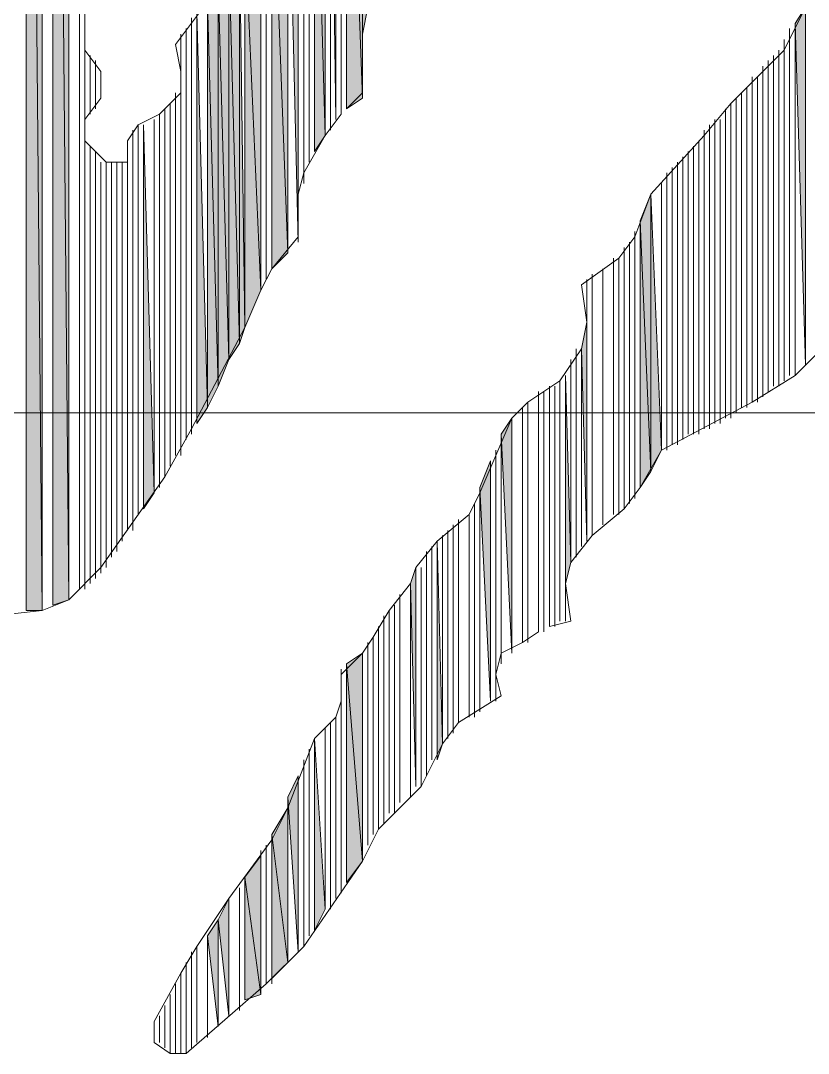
# Model space of a CAD drawing. Header units: millimetres. Extents: x -30643 to 86172, y -19411 to 63186.
# Drawn here: x 83748.9 to 83852.7, y -1791.2 to -1655.1 of the extents above; entities that cross this region are included whole.
import ezdxf

# ---------------------------------------------------------------- set-up
doc = ezdxf.new("R2010")
doc.units = ezdxf.units.MM

msp = doc.modelspace()

# ---------------------------------------------------------------- hatches: boundary and pattern name
h = msp.add_hatch(color=0)
h.dxf.hatch_style = 2
h.paths.add_polyline_path([(83755.23, -1731.44), (83755.23, -1501.33), (83753.11, -1502.04)])
h = msp.add_hatch(color=0)
h.dxf.hatch_style = 2
h.paths.add_polyline_path([(83751.71, -1732.84), (83751.71, -1502.04), (83749.6, -1502.74)])
h = msp.add_hatch(color=0)
h.dxf.hatch_style = 2
h.paths.add_polyline_path([(83749.6, -1732.84), (83751.71, -1732.84), (83749.6, -1502.74)])
h = msp.add_hatch(color=0)
h.dxf.hatch_style = 2
h.paths.add_polyline_path([(83753.11, -1732.14), (83755.23, -1731.44), (83753.11, -1502.04)])
h = msp.add_hatch(color=0)
h.dxf.hatch_style = 2
h.paths.add_polyline_path([(83793.93, -1665.29), (83793.93, -1606.18), (83791.82, -1608.29)])
h = msp.add_hatch(color=0)
h.dxf.hatch_style = 2
h.paths.add_polyline_path([(83793.93, -1656.85), (83794.63, -1653.33), (83793.93, -1605.48)])
h = msp.add_hatch(color=0)
h.dxf.hatch_style = 2
h.paths.add_polyline_path([(83793.93, -1664.59), (83793.93, -1658.25), (83793.93, -1606.18)])
h = msp.add_hatch(color=0)
h.dxf.hatch_style = 2
h.paths.add_polyline_path([(83791.82, -1666.7), (83793.93, -1665.29), (83791.82, -1608.29)])
h = msp.add_hatch(color=0)
h.dxf.hatch_style = 2
h.paths.add_polyline_path([(83790.41, -1668.1), (83790.41, -1609.7), (83790.41, -1614.63)])
h = msp.add_hatch(color=0)
h.dxf.hatch_style = 2
h.paths.add_polyline_path([(83790.41, -1668.1), (83790.41, -1614.63), (83789.71, -1617.44)])
h = msp.add_hatch(color=0)
h.dxf.hatch_style = 2
h.paths.add_polyline_path([(83789, -1670.22), (83789, -1618.14), (83787.59, -1620.96)])
h = msp.add_hatch(color=0)
h.dxf.hatch_style = 2
h.paths.add_polyline_path([(83787.59, -1672.33), (83789, -1670.22), (83787.59, -1620.96)])
h = msp.add_hatch(color=0)
h.dxf.hatch_style = 2
h.paths.add_polyline_path([(83785.48, -1684.29), (83785.48, -1625.18), (83784.08, -1627.29)])
h = msp.add_hatch(color=0)
h.dxf.hatch_style = 2
h.paths.add_polyline_path([(83784.08, -1685.7), (83784.08, -1628), (83781.97, -1630.11)])
h = msp.add_hatch(color=0)
h.dxf.hatch_style = 2
h.paths.add_polyline_path([(83781.97, -1687.81), (83781.97, -1630.11), (83781.97, -1632.92)])
h = msp.add_hatch(color=0)
h.dxf.hatch_style = 2
h.paths.add_polyline_path([(83781.97, -1687.81), (83784.08, -1685.7), (83781.97, -1630.11)])
h = msp.add_hatch(color=0)
h.dxf.hatch_style = 2
h.paths.add_polyline_path([(83781.97, -1687.81), (83781.97, -1632.92), (83781.97, -1636.44)])
h = msp.add_hatch(color=0)
h.dxf.hatch_style = 2
h.paths.add_polyline_path([(83757.34, -1658.96), (83757.34, -1654.03), (83757.34, -1640.66)])
h = msp.add_hatch(color=0)
h.dxf.hatch_style = 2
h.paths.add_polyline_path([(83780.56, -1690.62), (83780.56, -1639.96), (83778.45, -1642.77)])
h = msp.add_hatch(color=0)
h.dxf.hatch_style = 2
h.paths.add_polyline_path([(83778.45, -1695.55), (83780.56, -1690.62), (83778.45, -1642.77)])
h = msp.add_hatch(color=0)
h.dxf.hatch_style = 2
h.paths.add_polyline_path([(83777.74, -1697.66), (83777.74, -1644.18), (83776.34, -1646.29)])
h = msp.add_hatch(color=0)
h.dxf.hatch_style = 2
h.paths.add_polyline_path([(83777.74, -1697.66), (83778.45, -1695.55), (83777.74, -1644.18)])
h = msp.add_hatch(color=0)
h.dxf.hatch_style = 2
h.paths.add_polyline_path([(83776.34, -1699.77), (83776.34, -1646.29), (83774.93, -1649.81)])
h = msp.add_hatch(color=0)
h.dxf.hatch_style = 2
h.paths.add_polyline_path([(83776.34, -1699.77), (83777.74, -1697.66), (83776.34, -1646.29)])
h = msp.add_hatch(color=0)
h.dxf.hatch_style = 2
h.paths.add_polyline_path([(83774.93, -1703.29), (83774.93, -1649.81), (83773.52, -1652.62)])
h = msp.add_hatch(color=0)
h.dxf.hatch_style = 2
h.paths.add_polyline_path([(83774.93, -1703.29), (83776.34, -1699.77), (83774.93, -1649.81)])
h = msp.add_hatch(color=0)
h.dxf.hatch_style = 2
h.paths.add_polyline_path([(83852.33, -1699.77), (83852.33, -1651.22), (83852.33, -1653.33)])
h = msp.add_hatch(color=0)
h.dxf.hatch_style = 2
h.paths.add_polyline_path([(83773.52, -1706.1), (83774.93, -1703.29), (83773.52, -1652.62)])
h = msp.add_hatch(color=0)
h.dxf.hatch_style = 2
h.paths.add_polyline_path([(83772.11, -1708.21), (83773.52, -1706.1), (83772.11, -1654.03)])
h = msp.add_hatch(color=0)
h.dxf.hatch_style = 2
h.paths.add_polyline_path([(83852.33, -1700.47), (83852.33, -1653.33), (83850.93, -1655.44)])
h = msp.add_hatch(color=0)
h.dxf.hatch_style = 2
h.paths.add_polyline_path([(83757.34, -1670.92), (83757.34, -1668.1), (83757.34, -1658.96)])
h = msp.add_hatch(color=0)
h.dxf.hatch_style = 2
h.paths.add_polyline_path([(83770, -1711.73), (83770, -1662.48), (83770, -1664.59)])
h = msp.add_hatch(color=0)
h.dxf.hatch_style = 2
h.paths.add_polyline_path([(83765.08, -1719.47), (83766.48, -1717.36), (83765.08, -1668.81)])
h = msp.add_hatch(color=0)
h.dxf.hatch_style = 2
h.paths.add_polyline_path([(83831.93, -1714.55), (83831.93, -1677.96), (83830.52, -1681.47)])
h = msp.add_hatch(color=0)
h.dxf.hatch_style = 2
h.paths.add_polyline_path([(83831.93, -1714.55), (83833.33, -1711.73), (83831.93, -1677.96)])
h = msp.add_hatch(color=0)
h.dxf.hatch_style = 2
h.paths.add_polyline_path([(83830.52, -1716.66), (83831.93, -1714.55), (83830.52, -1681.47)])
h = msp.add_hatch(color=0)
h.dxf.hatch_style = 2
h.paths.add_polyline_path([(83823.48, -1723.7), (83823.48, -1694.84), (83822.78, -1698.36)])
h = msp.add_hatch(color=0)
h.dxf.hatch_style = 2
h.paths.add_polyline_path([(83820.67, -1729.32), (83821.37, -1726.51), (83820.67, -1701.88)])
h = msp.add_hatch(color=0)
h.dxf.hatch_style = 2
h.paths.add_polyline_path([(83813.63, -1738.47), (83813.63, -1707.51), (83812.22, -1709.62)])
h = msp.add_hatch(color=0)
h.dxf.hatch_style = 2
h.paths.add_polyline_path([(83810.82, -1744.81), (83810.82, -1713.14), (83809.41, -1716.66)])
h = msp.add_hatch(color=0)
h.dxf.hatch_style = 2
h.paths.add_polyline_path([(83803.78, -1752.55), (83804.48, -1750.44), (83803.78, -1723.7)])
h = msp.add_hatch(color=0)
h.dxf.hatch_style = 2
h.paths.add_polyline_path([(83800.96, -1756.06), (83800.96, -1727.21), (83800.26, -1729.32)])
h = msp.add_hatch(color=0)
h.dxf.hatch_style = 2
h.paths.add_polyline_path([(83793.93, -1765.92), (83793.93, -1738.47), (83791.82, -1739.88)])
h = msp.add_hatch(color=0)
h.dxf.hatch_style = 2
h.paths.add_polyline_path([(83791.82, -1768.73), (83793.93, -1765.92), (83791.82, -1739.88)])
h = msp.add_hatch(color=0)
h.dxf.hatch_style = 2
h.paths.add_polyline_path([(83787.59, -1775.06), (83789, -1772.25), (83787.59, -1749.73)])
h = msp.add_hatch(color=0)
h.dxf.hatch_style = 2
h.paths.add_polyline_path([(83785.48, -1777.88), (83785.48, -1754.66), (83784.08, -1757.47)])
h = msp.add_hatch(color=0)
h.dxf.hatch_style = 2
h.paths.add_polyline_path([(83784.08, -1779.29), (83784.08, -1758.88), (83781.97, -1762.4)])
h = msp.add_hatch(color=0)
h.dxf.hatch_style = 2
h.paths.add_polyline_path([(83781.97, -1781.4), (83784.08, -1779.29), (83781.97, -1762.4)])
h = msp.add_hatch(color=0)
h.dxf.hatch_style = 2
h.paths.add_polyline_path([(83780.56, -1783.51), (83780.56, -1765.21), (83778.45, -1768.03)])
h = msp.add_hatch(color=0)
h.dxf.hatch_style = 2
h.paths.add_polyline_path([(83778.45, -1784.21), (83780.56, -1783.51), (83778.45, -1768.03)])
h = msp.add_hatch(color=0)
h.dxf.hatch_style = 2
h.paths.add_polyline_path([(83776.34, -1786.32), (83776.34, -1770.84), (83774.93, -1773.66)])
h = msp.add_hatch(color=0)
h.dxf.hatch_style = 2
h.paths.add_polyline_path([(83774.93, -1787.73), (83774.93, -1773.66), (83773.52, -1775.77)])

# ---------------------------------------------------------------- linework, layer by layer
at = {"color": 0, "lineweight": 0}
for points in [[(83755.23, -1731.44), (83755.23, -1501.33), (83753.11, -1502.04)], [(83755.23, -1731.44), (83755.23, -1501.33)], [(83756.63, -1730.03), (83756.63, -1501.33)], [(83751.71, -1732.84), (83751.71, -1502.04), (83749.6, -1502.74)], [(83749.6, -1732.84), (83749.6, -1502.74)], [(83749.6, -1732.84), (83751.71, -1732.84), (83749.6, -1502.74)], [(83751.71, -1732.84), (83751.71, -1502.04)], [(83753.11, -1732.14), (83753.11, -1502.04)], [(83753.11, -1732.14), (83755.23, -1731.44), (83753.11, -1502.04)], [(83793.93, -1665.29), (83793.93, -1606.18), (83791.82, -1608.29)], [(83793.93, -1658.25), (83793.93, -1605.48)], [(83793.93, -1658.25), (83793.93, -1605.48)], [(83793.93, -1656.85), (83793.93, -1605.48)], [(83793.93, -1656.85), (83794.63, -1653.33), (83793.93, -1605.48)], [(83793.93, -1665.29), (83793.93, -1606.18)], [(83793.93, -1664.59), (83793.93, -1606.18)], [(83793.93, -1664.59), (83793.93, -1658.25), (83793.93, -1606.18)], [(83791.11, -1667.4), (83791.11, -1609)], [(83791.11, -1667.4), (83791.11, -1609)], [(83791.11, -1667.4), (83791.11, -1609)], [(83791.11, -1667.4), (83791.11, -1609)], [(83791.11, -1667.4), (83791.11, -1609)], [(83791.11, -1667.4), (83791.11, -1609)], [(83791.82, -1666.7), (83791.82, -1608.29)], [(83791.82, -1666.7), (83793.93, -1665.29), (83791.82, -1608.29)], [(83790.41, -1668.1), (83790.41, -1609.7), (83790.41, -1614.63)], [(83790.41, -1668.1), (83790.41, -1609.7)], [(83790.41, -1668.1), (83790.41, -1614.63), (83789.71, -1617.44)], [(83790.41, -1668.1), (83790.41, -1614.63)], [(83790.41, -1668.1), (83790.41, -1614.63)], [(83790.41, -1668.1), (83790.41, -1614.63)], [(83789.71, -1669.51), (83789.71, -1617.44)], [(83789.71, -1669.51), (83789.71, -1617.44)], [(83789, -1670.22), (83789, -1618.14), (83787.59, -1620.96)], [(83789, -1670.22), (83789, -1618.14)], [(83786.89, -1673.73), (83786.89, -1621.66)], [(83786.89, -1673.73), (83786.89, -1621.66)], [(83787.59, -1672.33), (83787.59, -1620.96)], [(83787.59, -1672.33), (83789, -1670.22), (83787.59, -1620.96)], [(83786.19, -1675.14), (83786.19, -1623.07)], [(83786.19, -1675.14), (83786.19, -1623.07)], [(83785.48, -1684.29), (83785.48, -1625.18), (83784.08, -1627.29)], [(83785.48, -1684.29), (83785.48, -1625.18)], [(83785.48, -1684.29), (83785.48, -1625.18)], [(83785.48, -1677.96), (83785.48, -1625.18)], [(83785.48, -1677.96), (83785.48, -1625.18)], [(83785.48, -1677.96), (83785.48, -1625.18)], [(83786.19, -1676.55), (83786.19, -1624.48)], [(83786.19, -1676.55), (83786.19, -1624.48)], [(83784.08, -1685.7), (83784.08, -1628), (83781.97, -1630.11)], [(83784.08, -1684.99), (83784.08, -1627.29)], [(83784.08, -1684.99), (83784.08, -1627.29)], [(83784.08, -1685.7), (83784.08, -1628)], [(83781.97, -1687.81), (83781.97, -1630.11), (83781.97, -1632.92)], [(83781.97, -1687.81), (83784.08, -1685.7), (83781.97, -1630.11)], [(83781.97, -1687.81), (83781.97, -1632.92), (83781.97, -1636.44)], [(83781.97, -1687.81), (83781.97, -1632.92)], [(83781.97, -1687.81), (83781.97, -1636.44)], [(83781.97, -1687.81), (83781.97, -1636.44)], [(83781.97, -1687.81), (83781.97, -1636.44)], [(83781.97, -1687.81), (83781.97, -1636.44)], [(83781.26, -1689.22), (83781.26, -1637.85)], [(83781.26, -1689.22), (83781.26, -1637.85)], [(83780.56, -1689.92), (83780.56, -1639.25)], [(83780.56, -1689.92), (83780.56, -1639.25)], [(83756.63, -1730.03), (83756.63, -1639.96)], [(83757.34, -1730.03), (83757.34, -1640.66)], [(83757.34, -1670.92), (83757.34, -1640.66)], [(83757.34, -1670.92), (83757.34, -1640.66)], [(83757.34, -1658.96), (83757.34, -1654.03), (83757.34, -1640.66)], [(83780.56, -1690.62), (83780.56, -1639.96), (83778.45, -1642.77)], [(83780.56, -1690.62), (83780.56, -1639.96)], [(83778.45, -1695.55), (83778.45, -1642.77)], [(83778.45, -1695.55), (83780.56, -1690.62), (83778.45, -1642.77)], [(83777.74, -1697.66), (83777.74, -1644.18), (83776.34, -1646.29)], [(83777.74, -1697.66), (83778.45, -1695.55), (83777.74, -1644.18)], [(83776.34, -1699.77), (83776.34, -1646.29), (83774.93, -1649.81)], [(83776.34, -1699.77), (83777.74, -1697.66), (83776.34, -1646.29)], [(83774.93, -1703.29), (83774.93, -1649.81), (83773.52, -1652.62)], [(83774.93, -1703.29), (83776.34, -1699.77), (83774.93, -1649.81)], [(83852.33, -1699.77), (83852.33, -1650.51)], [(83852.33, -1699.77), (83852.33, -1650.51)], [(83852.33, -1699.77), (83852.33, -1651.22), (83852.33, -1653.33)], [(83852.33, -1699.77), (83852.33, -1651.22)], [(83773.52, -1706.1), (83773.52, -1652.62)], [(83773.52, -1706.1), (83774.93, -1703.29), (83773.52, -1652.62)], [(83772.11, -1708.21), (83772.11, -1654.03)], [(83772.11, -1708.21), (83773.52, -1706.1), (83772.11, -1654.03)], [(83852.33, -1700.47), (83852.33, -1653.33), (83850.93, -1655.44)], [(83852.33, -1700.47), (83852.33, -1653.33)], [(83852.33, -1700.47), (83852.33, -1653.33)], [(83852.33, -1700.47), (83852.33, -1653.33)], [(83771.41, -1708.92), (83771.41, -1654.73)], [(83771.41, -1708.92), (83771.41, -1654.73)], [(83771.41, -1708.92), (83771.41, -1654.73)], [(83771.41, -1708.92), (83771.41, -1654.73)], [(83771.41, -1709.62), (83771.41, -1655.44)], [(83771.41, -1709.62), (83771.41, -1655.44)], [(83850.93, -1701.88), (83850.93, -1655.44)], [(83850.93, -1701.88), (83850.93, -1655.44)], [(83770, -1661.07), (83770, -1656.85)], [(83770, -1661.07), (83770, -1656.85)], [(83770, -1661.77), (83770, -1656.85)], [(83770, -1711.03), (83770, -1656.85)], [(83770.71, -1710.33), (83770.71, -1656.14)], [(83770.71, -1710.33), (83770.71, -1656.14)], [(83850.22, -1701.88), (83850.22, -1656.14)], [(83850.22, -1701.88), (83850.22, -1656.14)], [(83850.22, -1701.88), (83850.22, -1656.14)], [(83850.22, -1701.88), (83850.22, -1656.14)], [(83850.93, -1701.88), (83850.93, -1656.14)], [(83850.93, -1701.88), (83850.93, -1656.14)], [(83850.93, -1701.88), (83850.93, -1656.14)], [(83850.93, -1701.88), (83850.93, -1656.14)], [(83849.52, -1702.58), (83849.52, -1657.55)], [(83849.52, -1702.58), (83849.52, -1657.55)], [(83757.34, -1670.92), (83757.34, -1668.1), (83757.34, -1658.96)], [(83757.34, -1668.1), (83757.34, -1658.96)], [(83757.34, -1668.1), (83757.34, -1658.96)], [(83757.34, -1668.1), (83757.34, -1659.66)], [(83757.34, -1668.1), (83757.34, -1659.66)], [(83757.34, -1668.1), (83757.34, -1659.66)], [(83757.34, -1668.1), (83757.34, -1659.66)], [(83757.34, -1667.4), (83757.34, -1659.66)], [(83757.34, -1667.4), (83757.34, -1659.66)], [(83758.04, -1667.4), (83758.04, -1659.66)], [(83758.04, -1667.4), (83758.04, -1659.66)], [(83770, -1658.96), (83770, -1661.07)], [(83848.11, -1703.29), (83848.11, -1659.66)], [(83848.11, -1703.29), (83848.11, -1659.66)], [(83848.81, -1703.29), (83848.81, -1658.96)], [(83848.81, -1703.29), (83848.81, -1658.96)], [(83848.81, -1702.58), (83848.81, -1658.96)], [(83848.81, -1702.58), (83848.81, -1658.96)], [(83849.52, -1702.58), (83849.52, -1658.96)], [(83849.52, -1702.58), (83849.52, -1658.96)], [(83849.52, -1702.58), (83849.52, -1658.96)], [(83849.52, -1702.58), (83849.52, -1658.96)], [(83758.04, -1666.7), (83758.04, -1660.36)], [(83758.04, -1666.7), (83758.04, -1660.36)], [(83758.74, -1666.7), (83758.74, -1660.36)], [(83758.74, -1666.7), (83758.74, -1660.36)], [(83758.74, -1666.7), (83758.74, -1660.36)], [(83758.74, -1666.7), (83758.74, -1660.36)], [(83846.7, -1704.7), (83846.7, -1661.07)], [(83846.7, -1704.7), (83846.7, -1661.07)], [(83847.41, -1703.99), (83847.41, -1660.36)], [(83847.41, -1703.99), (83847.41, -1660.36)], [(83759.45, -1665.29), (83759.45, -1661.77)], [(83759.45, -1665.29), (83759.45, -1661.77)], [(83770, -1711.03), (83770, -1661.77)], [(83770, -1711.73), (83770, -1662.48), (83770, -1664.59)], [(83770, -1711.73), (83770, -1662.48)], [(83845.3, -1705.4), (83845.3, -1662.48)], [(83845.3, -1705.4), (83845.3, -1662.48)], [(83846, -1705.4), (83846, -1662.48)], [(83846, -1705.4), (83846, -1662.48)], [(83846.7, -1704.7), (83846.7, -1661.77)], [(83846.7, -1704.7), (83846.7, -1661.77)], [(83759.45, -1665.29), (83759.45, -1663.18)], [(83759.45, -1665.29), (83759.45, -1663.18)], [(83844.59, -1706.1), (83844.59, -1663.88)], [(83844.59, -1706.1), (83844.59, -1663.88)], [(83844.59, -1706.1), (83844.59, -1663.88)], [(83844.59, -1706.1), (83844.59, -1663.88)], [(83844.59, -1706.1), (83844.59, -1663.88)], [(83844.59, -1706.1), (83844.59, -1663.88)], [(83845.3, -1705.4), (83845.3, -1663.18)], [(83845.3, -1705.4), (83845.3, -1663.18)], [(83769.3, -1712.44), (83769.3, -1664.59)], [(83769.3, -1712.44), (83769.3, -1664.59)], [(83769.3, -1712.44), (83769.3, -1664.59)], [(83769.3, -1712.44), (83769.3, -1664.59)], [(83770, -1712.44), (83770, -1664.59)], [(83770, -1712.44), (83770, -1664.59)], [(83843.89, -1706.1), (83843.89, -1664.59)], [(83843.89, -1706.1), (83843.89, -1664.59)], [(83768.6, -1713.84), (83768.6, -1665.99)], [(83768.6, -1713.84), (83768.6, -1665.99)], [(83842.48, -1707.51), (83842.48, -1665.99)], [(83842.48, -1707.51), (83842.48, -1665.99)], [(83842.48, -1707.51), (83842.48, -1665.99)], [(83842.48, -1707.51), (83842.48, -1665.99)], [(83843.19, -1706.81), (83843.19, -1665.29)], [(83843.19, -1706.81), (83843.19, -1665.29)], [(83843.19, -1706.81), (83843.19, -1665.29)], [(83843.19, -1706.81), (83843.19, -1665.29)], [(83767.19, -1716.66), (83767.19, -1667.4)], [(83767.19, -1716.66), (83767.19, -1667.4)], [(83767.19, -1715.95), (83767.19, -1667.4)], [(83767.19, -1715.95), (83767.19, -1667.4)], [(83767.89, -1715.25), (83767.89, -1666.7)], [(83767.89, -1715.25), (83767.89, -1666.7)], [(83767.89, -1715.25), (83767.89, -1666.7)], [(83767.89, -1715.25), (83767.89, -1666.7)], [(83767.89, -1715.25), (83767.89, -1666.7)], [(83767.89, -1715.25), (83767.89, -1666.7)], [(83841.78, -1707.51), (83841.78, -1666.7)], [(83841.78, -1707.51), (83841.78, -1666.7)], [(83841.78, -1707.51), (83841.78, -1666.7)], [(83841.78, -1707.51), (83841.78, -1666.7)], [(83764.37, -1720.18), (83764.37, -1668.81)], [(83764.37, -1720.18), (83764.37, -1668.81)], [(83765.08, -1719.47), (83765.08, -1668.81)], [(83765.08, -1719.47), (83766.48, -1717.36), (83765.08, -1668.81)], [(83766.48, -1717.36), (83766.48, -1668.1)], [(83766.48, -1717.36), (83766.48, -1668.1)], [(83766.48, -1716.66), (83766.48, -1668.1)], [(83766.48, -1716.66), (83766.48, -1668.1)], [(83839.67, -1708.92), (83839.67, -1668.81)], [(83839.67, -1708.92), (83839.67, -1668.81)], [(83840.37, -1708.21), (83840.37, -1668.1)], [(83840.37, -1708.21), (83840.37, -1668.1)], [(83841.07, -1708.21), (83841.07, -1668.1)], [(83841.07, -1708.21), (83841.07, -1668.1)], [(83763.67, -1720.88), (83763.67, -1669.51)], [(83763.67, -1720.88), (83763.67, -1669.51)], [(83763.67, -1722.29), (83763.67, -1670.22)], [(83763.67, -1722.29), (83763.67, -1670.22)], [(83763.67, -1721.58), (83763.67, -1670.22)], [(83763.67, -1721.58), (83763.67, -1670.22)], [(83763.67, -1721.58), (83763.67, -1670.22)], [(83763.67, -1721.58), (83763.67, -1670.22)], [(83838.96, -1708.92), (83838.96, -1669.51)], [(83838.96, -1708.92), (83838.96, -1669.51)], [(83838.96, -1708.92), (83838.96, -1669.51)], [(83838.96, -1708.92), (83838.96, -1669.51)], [(83838.96, -1708.92), (83838.96, -1670.22)], [(83838.96, -1708.92), (83838.96, -1670.22)], [(83757.34, -1730.03), (83757.34, -1670.92)], [(83757.34, -1730.03), (83757.34, -1670.92)], [(83757.34, -1730.03), (83757.34, -1670.92)], [(83757.34, -1729.32), (83757.34, -1671.62)], [(83757.34, -1729.32), (83757.34, -1671.62)], [(83757.34, -1729.32), (83757.34, -1671.62)], [(83757.34, -1729.32), (83757.34, -1671.62)], [(83757.34, -1729.32), (83757.34, -1671.62)], [(83757.34, -1729.32), (83757.34, -1671.62)], [(83757.34, -1729.32), (83757.34, -1671.62)], [(83757.34, -1729.32), (83757.34, -1671.62)], [(83758.04, -1729.32), (83758.04, -1671.62)], [(83758.04, -1729.32), (83758.04, -1671.62)], [(83762.97, -1673.73), (83762.97, -1670.92)], [(83762.97, -1722.29), (83762.97, -1670.92)], [(83837.56, -1709.62), (83837.56, -1671.62)], [(83837.56, -1709.62), (83837.56, -1671.62)], [(83838.26, -1709.62), (83838.26, -1670.92)], [(83838.26, -1709.62), (83838.26, -1670.92)], [(83838.26, -1709.62), (83838.26, -1670.92)], [(83838.26, -1709.62), (83838.26, -1670.92)], [(83758.04, -1728.62), (83758.04, -1672.33)], [(83758.04, -1728.62), (83758.04, -1672.33)], [(83758.74, -1728.62), (83758.74, -1672.33)], [(83758.74, -1728.62), (83758.74, -1672.33)], [(83758.74, -1728.62), (83758.74, -1673.03)], [(83758.74, -1728.62), (83758.74, -1673.03)], [(83836.15, -1710.33), (83836.15, -1673.03)], [(83836.15, -1710.33), (83836.15, -1673.03)], [(83836.15, -1710.33), (83836.15, -1673.03)], [(83836.15, -1710.33), (83836.15, -1673.03)], [(83836.85, -1709.62), (83836.85, -1672.33)], [(83836.85, -1709.62), (83836.85, -1672.33)], [(83836.85, -1709.62), (83836.85, -1672.33)], [(83836.85, -1709.62), (83836.85, -1672.33)], [(83759.45, -1727.92), (83759.45, -1673.73)], [(83759.45, -1727.92), (83759.45, -1673.73)], [(83759.45, -1727.21), (83759.45, -1673.73)], [(83759.45, -1727.21), (83759.45, -1673.73)], [(83759.45, -1727.21), (83759.45, -1673.73)], [(83759.45, -1727.21), (83759.45, -1673.73)], [(83759.45, -1727.21), (83759.45, -1673.73)], [(83759.45, -1727.21), (83759.45, -1673.73)], [(83760.15, -1727.21), (83760.15, -1673.73)], [(83760.15, -1727.21), (83760.15, -1673.73)], [(83760.15, -1727.21), (83760.15, -1673.73)], [(83760.15, -1727.21), (83760.15, -1673.73)], [(83760.85, -1725.81), (83760.85, -1673.73)], [(83760.85, -1725.81), (83760.85, -1673.73)], [(83760.85, -1725.81), (83760.85, -1673.73)], [(83760.85, -1725.81), (83760.85, -1673.73)], [(83761.56, -1725.1), (83761.56, -1673.73)], [(83761.56, -1725.1), (83761.56, -1673.73)], [(83761.56, -1725.1), (83761.56, -1673.73)], [(83761.56, -1725.1), (83761.56, -1673.73)], [(83762.26, -1723.7), (83762.26, -1673.73)], [(83762.26, -1723.7), (83762.26, -1673.73)], [(83762.97, -1722.29), (83762.97, -1673.73)], [(83762.97, -1722.29), (83762.97, -1673.73)], [(83762.97, -1722.29), (83762.97, -1673.73)], [(83834.74, -1711.03), (83834.74, -1674.44)], [(83834.74, -1711.03), (83834.74, -1674.44)], [(83834.74, -1711.03), (83834.74, -1674.44)], [(83834.74, -1711.03), (83834.74, -1674.44)], [(83835.45, -1711.03), (83835.45, -1673.73)], [(83835.45, -1711.03), (83835.45, -1673.73)], [(83835.45, -1710.33), (83835.45, -1673.73)], [(83835.45, -1710.33), (83835.45, -1673.73)], [(83834.04, -1711.03), (83834.04, -1675.14)], [(83834.04, -1711.03), (83834.04, -1675.14)], [(83834.04, -1711.73), (83834.04, -1675.85)], [(83834.04, -1711.73), (83834.04, -1675.85)], [(83834.04, -1711.73), (83834.04, -1675.85)], [(83834.04, -1711.73), (83834.04, -1675.85)], [(83833.33, -1711.73), (83833.33, -1676.55)], [(83833.33, -1711.73), (83833.33, -1676.55)], [(83833.33, -1711.73), (83833.33, -1676.55)], [(83833.33, -1711.73), (83833.33, -1676.55)], [(83785.48, -1684.29), (83785.48, -1677.96)], [(83831.93, -1714.55), (83831.93, -1677.96), (83830.52, -1681.47)], [(83831.93, -1714.55), (83833.33, -1711.73), (83831.93, -1677.96)], [(83830.52, -1716.66), (83830.52, -1681.47)], [(83830.52, -1716.66), (83830.52, -1681.47)], [(83830.52, -1716.66), (83830.52, -1681.47)], [(83830.52, -1716.66), (83831.93, -1714.55), (83830.52, -1681.47)], [(83829.82, -1717.36), (83829.82, -1682.88)], [(83829.82, -1717.36), (83829.82, -1682.88)], [(83829.11, -1718.77), (83829.11, -1684.29)], [(83829.11, -1718.77), (83829.11, -1684.29)], [(83829.82, -1718.07), (83829.82, -1683.59)], [(83829.82, -1718.07), (83829.82, -1683.59)], [(83829.82, -1718.07), (83829.82, -1683.59)], [(83829.82, -1718.07), (83829.82, -1683.59)], [(83828.41, -1719.47), (83828.41, -1684.99)], [(83828.41, -1719.47), (83828.41, -1684.99)], [(83827, -1720.18), (83827, -1686.4)], [(83827, -1720.18), (83827, -1686.4)], [(83827.7, -1720.18), (83827.7, -1686.4)], [(83827.7, -1720.18), (83827.7, -1686.4)], [(83827.7, -1720.18), (83827.7, -1686.4)], [(83827.7, -1720.18), (83827.7, -1686.4)], [(83825.59, -1721.58), (83825.59, -1687.81)], [(83825.59, -1721.58), (83825.59, -1687.81)], [(83823.48, -1694.84), (83823.48, -1689.22)], [(83823.48, -1723.7), (83823.48, -1689.22)], [(83824.19, -1722.99), (83824.19, -1688.51)], [(83824.19, -1722.99), (83824.19, -1688.51)], [(83824.19, -1722.29), (83824.19, -1688.51)], [(83824.19, -1722.29), (83824.19, -1688.51)], [(83824.19, -1722.29), (83824.19, -1688.51)], [(83824.19, -1722.29), (83824.19, -1688.51)], [(83822.78, -1689.92), (83823.48, -1694.84)], [(83823.48, -1723.7), (83823.48, -1694.84), (83822.78, -1698.36)], [(83822.08, -1725.1), (83822.08, -1698.36)], [(83822.08, -1725.1), (83822.08, -1698.36)], [(83822.08, -1725.81), (83822.08, -1699.07)], [(83822.08, -1725.81), (83822.08, -1699.07)], [(83822.78, -1724.4), (83822.78, -1698.36)], [(83822.78, -1724.4), (83822.78, -1698.36)], [(83822.78, -1724.4), (83822.78, -1698.36)], [(83822.78, -1724.4), (83822.78, -1698.36)], [(83821.37, -1725.81), (83821.37, -1699.77)], [(83821.37, -1725.81), (83821.37, -1699.77)], [(83821.37, -1726.51), (83821.37, -1700.47)], [(83821.37, -1726.51), (83821.37, -1700.47)], [(83821.37, -1726.51), (83821.37, -1700.47)], [(83821.37, -1726.51), (83821.37, -1700.47)], [(83821.37, -1726.51), (83821.37, -1700.47)], [(83821.37, -1726.51), (83821.37, -1700.47)], [(83820.67, -1734.25), (83820.67, -1701.88)], [(83820.67, -1729.32), (83821.37, -1726.51), (83820.67, -1701.88)], [(83818.56, -1734.95), (83818.56, -1703.29)], [(83818.56, -1734.95), (83818.56, -1703.29)], [(83819.26, -1734.95), (83819.26, -1703.29)], [(83819.26, -1734.95), (83819.26, -1703.29)], [(83819.96, -1734.25), (83819.96, -1702.58)], [(83819.96, -1734.25), (83819.96, -1702.58)], [(83817.15, -1735.66), (83817.15, -1703.99)], [(83817.15, -1735.66), (83817.15, -1703.99)], [(83817.15, -1735.66), (83817.15, -1704.7)], [(83817.15, -1735.66), (83817.15, -1704.7)], [(83817.85, -1735.66), (83817.85, -1703.99)], [(83817.85, -1735.66), (83817.85, -1703.99)], [(83815.04, -1737.07), (83815.04, -1706.1)], [(83815.04, -1737.07), (83815.04, -1706.1)], [(83815.74, -1737.07), (83815.74, -1705.4)], [(83815.74, -1737.07), (83815.74, -1705.4)], [(83815.74, -1736.36), (83815.74, -1705.4)], [(83815.74, -1736.36), (83815.74, -1705.4)], [(83813.63, -1738.47), (83813.63, -1707.51), (83812.22, -1709.62)], [(83813.63, -1738.47), (83813.63, -1707.51)], [(83813.63, -1738.47), (83813.63, -1707.51)], [(83813.63, -1738.47), (83813.63, -1707.51)], [(83812.22, -1738.47), (83812.22, -1709.62)], [(83812.22, -1738.47), (83812.22, -1709.62)], [(83812.22, -1739.88), (83812.22, -1710.33)], [(83812.22, -1739.88), (83812.22, -1710.33)], [(83812.22, -1739.88), (83812.22, -1711.03)], [(83812.22, -1739.88), (83812.22, -1711.03)], [(83811.52, -1744.81), (83811.52, -1711.73)], [(83811.52, -1741.29), (83811.52, -1711.73)], [(83811.52, -1744.81), (83811.52, -1712.44)], [(83811.52, -1744.81), (83811.52, -1712.44)], [(83811.52, -1744.81), (83811.52, -1712.44)], [(83811.52, -1744.81), (83811.52, -1712.44)], [(83810.82, -1744.81), (83810.82, -1713.14), (83809.41, -1716.66)], [(83810.82, -1744.81), (83810.82, -1713.14)], [(83809.41, -1745.51), (83809.41, -1716.66)], [(83809.41, -1745.51), (83809.41, -1716.66)], [(83809.41, -1746.21), (83809.41, -1717.36)], [(83809.41, -1746.21), (83809.41, -1717.36)], [(83808.71, -1746.92), (83808.71, -1718.77)], [(83808.71, -1746.92), (83808.71, -1718.77)], [(83808.71, -1746.21), (83808.71, -1718.77)], [(83808.71, -1746.21), (83808.71, -1718.77)], [(83808.71, -1746.21), (83808.71, -1718.77)], [(83808.71, -1746.21), (83808.71, -1718.77)], [(83806.59, -1747.62), (83806.59, -1720.88)], [(83806.59, -1747.62), (83806.59, -1720.88)], [(83806.59, -1747.62), (83806.59, -1720.88)], [(83806.59, -1747.62), (83806.59, -1720.88)], [(83806.59, -1747.62), (83806.59, -1720.88)], [(83806.59, -1747.62), (83806.59, -1720.88)], [(83808, -1746.92), (83808, -1720.18)], [(83808, -1746.92), (83808, -1720.18)], [(83808, -1746.92), (83808, -1720.18)], [(83808, -1746.92), (83808, -1720.18)], [(83805.19, -1749.73), (83805.19, -1722.29)], [(83805.19, -1749.73), (83805.19, -1722.29)], [(83805.19, -1749.03), (83805.19, -1722.29)], [(83805.19, -1749.03), (83805.19, -1722.29)], [(83805.89, -1749.03), (83805.89, -1721.58)], [(83805.89, -1749.03), (83805.89, -1721.58)], [(83805.89, -1749.03), (83805.89, -1722.29)], [(83805.89, -1749.03), (83805.89, -1722.29)], [(83803.78, -1752.55), (83803.78, -1723.7)], [(83803.78, -1752.55), (83804.48, -1750.44), (83803.78, -1723.7)], [(83804.48, -1750.44), (83804.48, -1722.99)], [(83804.48, -1750.44), (83804.48, -1722.99)], [(83805.19, -1749.73), (83805.19, -1722.99)], [(83805.19, -1749.73), (83805.19, -1722.99)], [(83802.37, -1753.95), (83802.37, -1725.1)], [(83802.37, -1753.95), (83802.37, -1725.1)], [(83803.08, -1752.55), (83803.08, -1724.4)], [(83803.08, -1752.55), (83803.08, -1724.4)], [(83802.37, -1754.66), (83802.37, -1725.81)], [(83802.37, -1754.66), (83802.37, -1725.81)], [(83802.37, -1753.95), (83802.37, -1725.81)], [(83802.37, -1753.95), (83802.37, -1725.81)], [(83800.96, -1756.06), (83800.96, -1727.21), (83800.26, -1729.32)], [(83800.96, -1756.06), (83800.96, -1727.21)], [(83801.67, -1756.06), (83801.67, -1727.21)], [(83801.67, -1756.06), (83801.67, -1727.21)], [(83800.26, -1757.47), (83800.26, -1729.32)], [(83800.26, -1757.47), (83800.26, -1729.32)], [(83800.26, -1757.47), (83800.26, -1729.32)], [(83800.26, -1757.47), (83800.26, -1729.32)], [(83820.67, -1734.25), (83820.67, -1729.32)], [(83821.37, -1734.25), (83820.67, -1729.32)], [(83798.85, -1758.18), (83798.85, -1730.73)], [(83798.85, -1758.18), (83798.85, -1730.73)], [(83798.85, -1758.18), (83798.85, -1730.73)], [(83798.85, -1758.18), (83798.85, -1730.73)], [(83797.45, -1759.58), (83797.45, -1732.84)], [(83797.45, -1759.58), (83797.45, -1732.84)], [(83798.15, -1759.58), (83798.15, -1732.14)], [(83798.15, -1759.58), (83798.15, -1732.14)], [(83796.74, -1760.99), (83796.74, -1733.55)], [(83796.74, -1760.99), (83796.74, -1733.55)], [(83796.74, -1760.99), (83796.74, -1734.25)], [(83796.74, -1760.99), (83796.74, -1734.25)], [(83796.04, -1761.69), (83796.04, -1734.95)], [(83796.04, -1761.69), (83796.04, -1734.95)], [(83794.63, -1763.81), (83794.63, -1737.07)], [(83794.63, -1763.81), (83794.63, -1737.07)], [(83795.34, -1762.4), (83795.34, -1736.36)], [(83795.34, -1762.4), (83795.34, -1736.36)], [(83793.93, -1765.92), (83793.93, -1738.47), (83791.82, -1739.88)], [(83793.93, -1765.92), (83793.93, -1738.47)], [(83793.93, -1765.92), (83793.93, -1738.47)], [(83793.93, -1765.92), (83793.93, -1738.47)], [(83793.93, -1765.21), (83793.93, -1738.47)], [(83793.93, -1765.21), (83793.93, -1738.47)], [(83793.93, -1765.21), (83793.93, -1738.47)], [(83793.93, -1765.21), (83793.93, -1738.47)], [(83791.82, -1768.73), (83791.82, -1739.88)], [(83791.82, -1768.73), (83793.93, -1765.92), (83791.82, -1739.88)], [(83791.11, -1744.81), (83791.11, -1740.58)], [(83791.11, -1769.43), (83791.11, -1740.58)], [(83811.52, -1744.81), (83811.52, -1741.29)], [(83791.11, -1769.43), (83791.11, -1744.81)], [(83791.11, -1770.14), (83791.11, -1745.51)], [(83791.11, -1770.14), (83791.11, -1745.51)], [(83791.11, -1770.14), (83791.11, -1745.51)], [(83791.11, -1770.14), (83791.11, -1745.51)], [(83790.41, -1770.84), (83790.41, -1746.92)], [(83790.41, -1770.84), (83790.41, -1746.92)], [(83790.41, -1770.84), (83790.41, -1746.92)], [(83790.41, -1770.84), (83790.41, -1746.92)], [(83790.41, -1770.84), (83790.41, -1746.92)], [(83790.41, -1770.84), (83790.41, -1746.92)], [(83789.71, -1772.25), (83789.71, -1747.62)], [(83789.71, -1772.25), (83789.71, -1747.62)], [(83789, -1772.25), (83789, -1748.32)], [(83789, -1772.25), (83789, -1748.32)], [(83787.59, -1775.06), (83787.59, -1749.73)], [(83787.59, -1775.06), (83789, -1772.25), (83787.59, -1749.73)], [(83786.89, -1775.77), (83786.89, -1751.14)], [(83786.89, -1775.77), (83786.89, -1751.14)], [(83786.19, -1776.47), (83786.19, -1752.55)], [(83786.19, -1776.47), (83786.19, -1752.55)], [(83785.48, -1777.88), (83785.48, -1754.66), (83784.08, -1757.47)], [(83785.48, -1777.88), (83785.48, -1754.66)], [(83785.48, -1777.88), (83785.48, -1754.66)], [(83785.48, -1777.88), (83785.48, -1754.66)], [(83785.48, -1777.88), (83785.48, -1754.66)], [(83785.48, -1777.88), (83785.48, -1754.66)], [(83786.19, -1777.18), (83786.19, -1753.95)], [(83786.19, -1777.18), (83786.19, -1753.95)], [(83784.08, -1778.58), (83784.08, -1757.47)], [(83784.08, -1778.58), (83784.08, -1757.47)], [(83784.08, -1779.29), (83784.08, -1758.88), (83781.97, -1762.4)], [(83784.08, -1779.29), (83784.08, -1758.88)], [(83781.97, -1781.4), (83781.97, -1762.4)], [(83781.97, -1781.4), (83781.97, -1762.4)], [(83781.97, -1781.4), (83781.97, -1762.4)], [(83781.97, -1781.4), (83784.08, -1779.29), (83781.97, -1762.4)], [(83781.97, -1782.1), (83781.97, -1763.1)], [(83781.97, -1782.1), (83781.97, -1763.1)], [(83781.97, -1782.1), (83781.97, -1763.1)], [(83781.97, -1782.1), (83781.97, -1763.1)], [(83780.56, -1782.8), (83780.56, -1764.51)], [(83780.56, -1782.8), (83780.56, -1764.51)], [(83781.26, -1782.1), (83781.26, -1763.81)], [(83781.26, -1782.1), (83781.26, -1763.81)], [(83780.56, -1783.51), (83780.56, -1765.21), (83778.45, -1768.03)], [(83780.56, -1783.51), (83780.56, -1765.21)], [(83778.45, -1784.21), (83778.45, -1768.03)], [(83778.45, -1784.21), (83780.56, -1783.51), (83778.45, -1768.03)], [(83777.74, -1785.62), (83777.74, -1769.43)], [(83777.74, -1785.62), (83777.74, -1769.43)], [(83776.34, -1786.32), (83776.34, -1770.84), (83774.93, -1773.66)], [(83776.34, -1786.32), (83776.34, -1770.84)], [(83774.93, -1787.73), (83774.93, -1773.66), (83773.52, -1775.77)], [(83774.93, -1787.73), (83774.93, -1773.66)], [(83773.52, -1789.14), (83773.52, -1775.77)], [(83773.52, -1789.14), (83773.52, -1775.77)], [(83771.41, -1790.54), (83771.41, -1777.88)], [(83771.41, -1790.54), (83771.41, -1777.88)], [(83771.41, -1790.54), (83771.41, -1777.88)], [(83771.41, -1790.54), (83771.41, -1777.88)], [(83772.11, -1789.84), (83772.11, -1777.18)], [(83772.11, -1789.84), (83772.11, -1777.18)], [(83770.71, -1791.25), (83770.71, -1779.29)], [(83770.71, -1791.25), (83770.71, -1779.29)], [(83771.41, -1790.54), (83771.41, -1779.29)], [(83771.41, -1790.54), (83771.41, -1779.29)], [(83770, -1791.25), (83770, -1780.69)], [(83770, -1791.25), (83770, -1780.69)], [(83770, -1791.25), (83770, -1780.69)], [(83770, -1791.25), (83770, -1780.69)], [(83769.3, -1791.25), (83769.3, -1782.1)], [(83769.3, -1791.25), (83769.3, -1782.1)], [(83769.3, -1791.25), (83769.3, -1782.1)], [(83769.3, -1791.25), (83769.3, -1782.1)], [(83770, -1791.25), (83770, -1781.4)], [(83770, -1791.25), (83770, -1781.4)], [(83768.6, -1791.25), (83768.6, -1783.51)], [(83768.6, -1791.25), (83768.6, -1783.51)], [(83767.89, -1790.54), (83767.89, -1784.92)], [(83767.89, -1790.54), (83767.89, -1784.92)], [(83767.89, -1790.54), (83767.89, -1784.92)], [(83767.89, -1790.54), (83767.89, -1784.92)], [(83767.89, -1790.54), (83767.89, -1784.92)], [(83767.89, -1790.54), (83767.89, -1784.92)], [(83767.19, -1789.84), (83767.19, -1786.32)], [(83767.19, -1789.84), (83767.19, -1786.32)], [(83767.19, -1789.84), (83767.19, -1786.32)], [(83767.19, -1789.84), (83767.19, -1786.32)], [(83766.48, -1789.84), (83766.48, -1787.03)], [(83766.48, -1789.84), (83766.48, -1787.03)]]:
    msp.add_lwpolyline(points, close=True, dxfattribs=at)
for points in [[(83757.34, -1658.96), (83757.34, -1651.92)], [(83773.52, -1652.62), (83769.3, -1658.25)], [(83793.93, -1656.85), (83794.63, -1653.33)], [(83852.33, -1653.33), (83849.52, -1658.96)], [(83793.93, -1664.59), (83793.93, -1656.85)], [(83769.3, -1658.25), (83770, -1661.77)], [(83759.45, -1661.77), (83757.34, -1658.96)], [(83849.52, -1658.96), (83842.48, -1665.99)], [(83759.45, -1665.29), (83759.45, -1661.77)], [(83770, -1661.77), (83770, -1664.59)], [(83770, -1664.59), (83767.19, -1667.4)], [(83791.82, -1666.7), (83793.93, -1664.59)], [(83757.34, -1668.1), (83759.45, -1665.29)], [(83842.48, -1665.99), (83838.96, -1670.22)], [(83767.19, -1667.4), (83764.37, -1668.81)], [(83789, -1670.22), (83791.11, -1667.4)], [(83757.34, -1670.92), (83757.34, -1668.1)], [(83764.37, -1668.81), (83762.97, -1670.92)], [(83786.19, -1675.14), (83789, -1670.22)], [(83838.96, -1670.22), (83831.93, -1677.96)], [(83760.15, -1673.73), (83757.34, -1670.92)], [(83762.97, -1670.92), (83762.97, -1673.73)], [(83762.97, -1673.73), (83760.15, -1673.73)], [(83785.48, -1677.96), (83786.19, -1675.14)], [(83785.48, -1683.59), (83785.48, -1677.96)], [(83831.93, -1677.96), (83829.82, -1683.59)], [(83781.97, -1687.81), (83785.48, -1683.59)], [(83829.82, -1683.59), (83827.7, -1686.4)], [(83827.7, -1686.4), (83822.78, -1689.92)], [(83780.56, -1690.62), (83781.97, -1687.81)], [(83778.45, -1695.55), (83780.56, -1690.62)], [(83822.78, -1689.92), (83823.48, -1694.84)], [(83850.93, -1701.88), (83860.78, -1692.03)], [(83823.48, -1694.84), (83822.78, -1698.36)], [(83771.41, -1708.92), (83778.45, -1695.55)], [(83822.78, -1698.36), (83819.96, -1702.58)], [(83845.3, -1705.4), (83850.93, -1701.88)], [(83819.96, -1702.58), (83815.74, -1705.4)], [(83815.74, -1705.4), (83813.63, -1707.51)], [(83833.33, -1711.73), (83845.3, -1705.4)], [(79373.42, -1706.81), (84204.88, -1706.81)], [(83813.63, -1707.51), (83811.52, -1712.44)], [(83767.89, -1715.25), (83771.41, -1708.92)], [(83811.52, -1712.44), (83809.41, -1717.36)], [(83830.52, -1716.66), (83833.33, -1711.73)], [(83759.45, -1727.21), (83767.89, -1715.25)], [(83828.41, -1719.47), (83830.52, -1716.66)], [(83809.41, -1717.36), (83808, -1720.18)], [(83824.19, -1722.99), (83828.41, -1719.47)], [(83808, -1720.18), (83803.78, -1723.7)], [(83803.78, -1723.7), (83800.96, -1727.21)], [(83821.37, -1726.51), (83824.19, -1722.99)], [(83820.67, -1729.32), (83821.37, -1726.51)], [(83755.23, -1731.44), (83759.45, -1727.21)], [(83800.96, -1727.21), (83800.26, -1729.32)], [(83800.26, -1729.32), (83797.45, -1732.84)], [(83821.37, -1734.25), (83820.67, -1729.32)], [(83751.71, -1732.84), (83755.23, -1731.44)], [(83745.37, -1733.55), (83751.71, -1732.84)], [(83797.45, -1732.84), (83795.34, -1736.36)], [(83818.56, -1734.95), (83821.37, -1734.25)], [(83815.04, -1737.07), (83817.15, -1735.66)], [(83795.34, -1736.36), (83793.93, -1738.47)], [(83812.22, -1738.47), (83815.04, -1737.07)], [(83793.93, -1738.47), (83791.11, -1741.29)], [(83811.52, -1741.29), (83812.22, -1738.47)], [(83791.11, -1741.29), (83791.11, -1744.81)], [(83812.22, -1744.1), (83811.52, -1741.29)], [(83806.59, -1747.62), (83812.22, -1744.1)], [(83791.11, -1744.81), (83790.41, -1746.92)], [(83790.41, -1746.92), (83787.59, -1749.73)], [(83804.48, -1750.44), (83806.59, -1747.62)], [(83787.59, -1749.73), (83784.08, -1758.88)], [(83801.67, -1756.06), (83804.48, -1750.44)], [(83798.15, -1759.58), (83801.67, -1756.06)], [(83784.08, -1758.88), (83781.97, -1763.1)], [(83796.04, -1761.69), (83798.15, -1759.58)], [(83793.93, -1765.92), (83796.04, -1761.69)], [(83781.97, -1763.1), (83776.34, -1770.84)], [(83786.19, -1777.18), (83793.93, -1765.92)], [(83776.34, -1770.84), (83772.11, -1777.18)], [(83772.11, -1777.18), (83770, -1780.69)], [(83781.26, -1782.1), (83786.19, -1777.18)], [(83770, -1780.69), (83766.48, -1787.03)], [(83770.71, -1791.25), (83781.26, -1782.1)], [(83766.48, -1787.03), (83766.48, -1789.84)], [(83766.48, -1789.84), (83768.6, -1791.25)], [(83768.6, -1791.25), (83770.71, -1791.25)]]:
    msp.add_lwpolyline(points, dxfattribs=at)

doc.saveas('drawing.dxf')
